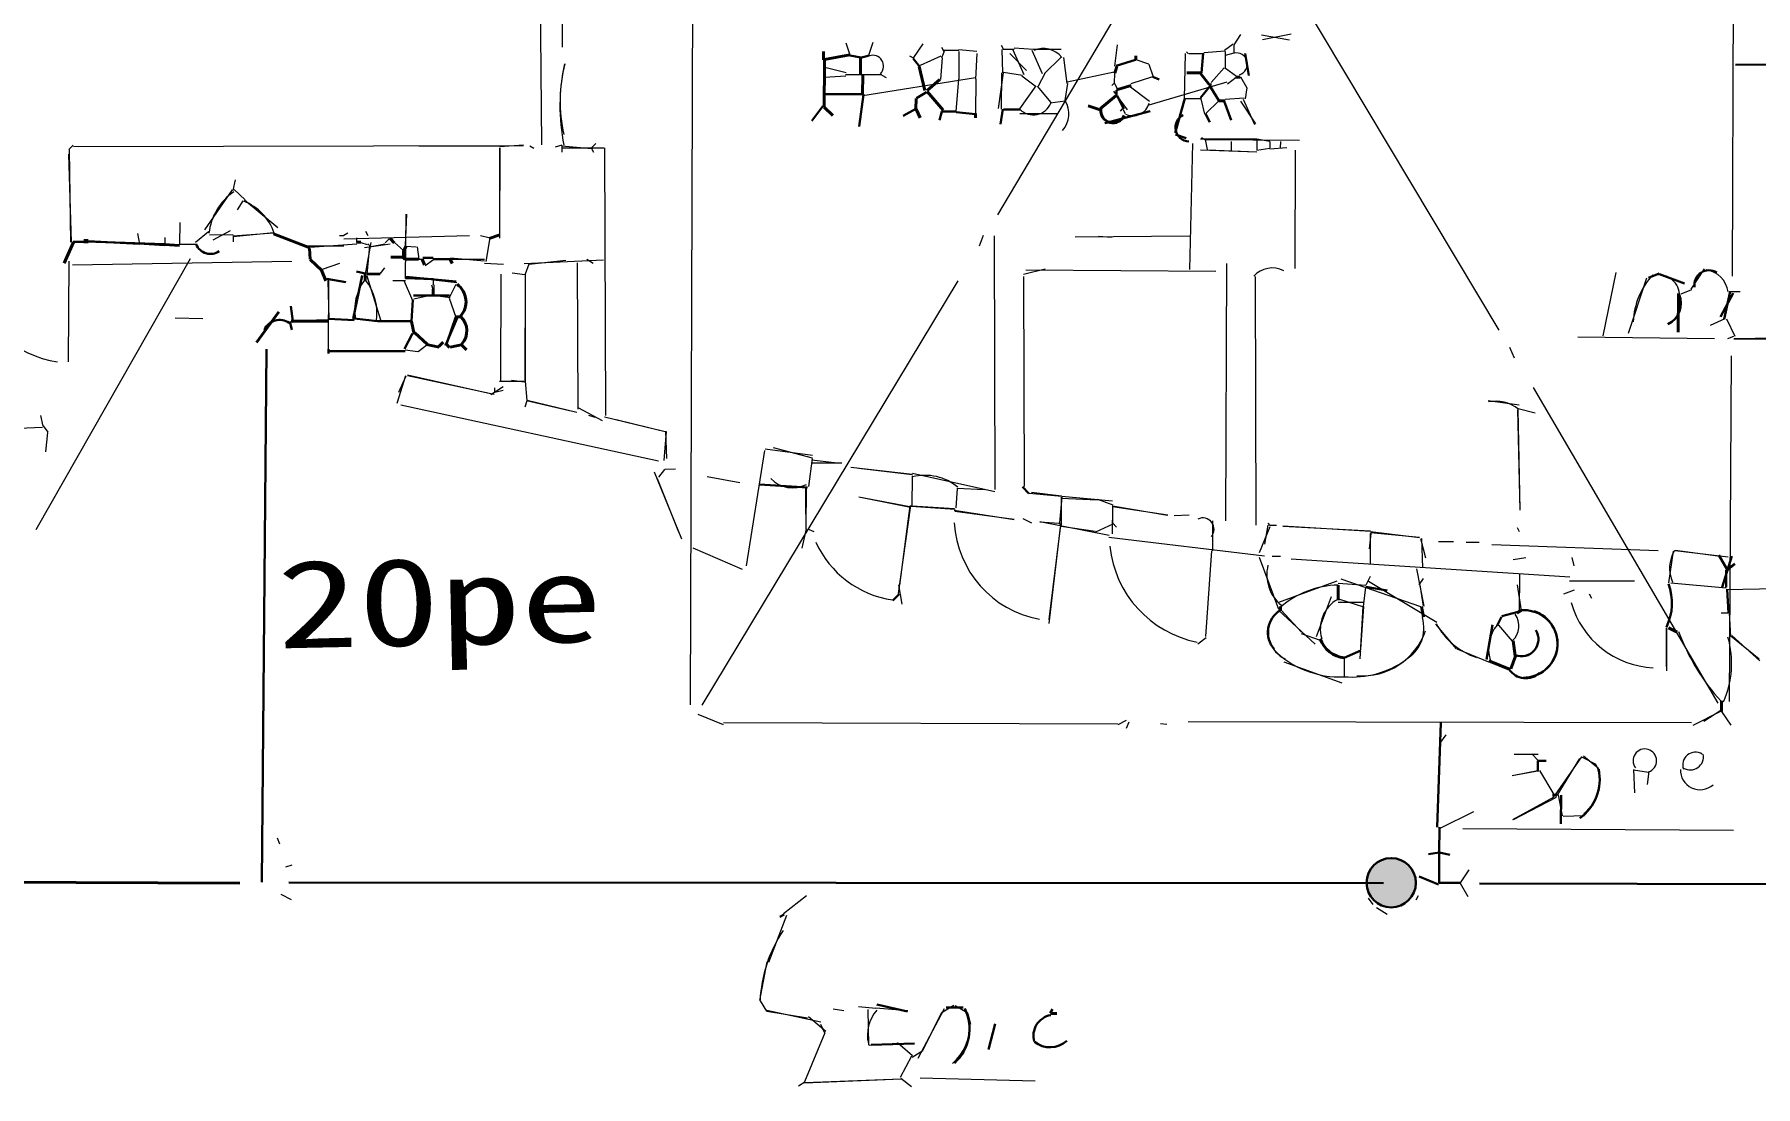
# Model space of a CAD drawing. Header units: millimetres. Extents: x -23299 to 140949, y -27274 to 87783.
# Drawn here: x 34477 to 48151, y -1887 to 6470 of the extents above; entities that cross this region are included whole.
import ezdxf

# ---------------------------------------------------------------- set-up
doc = ezdxf.new("R2010")
doc.units = ezdxf.units.MM
for name, color, linetype, lineweight in [('A_MED', 9, 'CONTINUOUS', 20), ('A_THIN', 8, 'CONTINUOUS', 15), ('CHECK', 2, 'CONTINUOUS', 35), ('P_NOMARK', 6, 'CONTINUOUS', 35), ('P_SIZE', 140, 'CONTINUOUS', 13), ('SYM', 4, 'CONTINUOUS', 25), ('TEXT_SHAPE', 7, 'CONTINUOUS', 30)]:
    doc.layers.add(name, color=color, linetype=linetype, lineweight=lineweight)
doc.styles.add('JP', font='msgothic.ttc')

msp = doc.modelspace()

# ---------------------------------------------------------------- hatches: boundary and pattern name
at = {"layer": 'TEXT_SHAPE'}
h = msp.add_hatch(color=7, dxfattribs=at)
h.dxf.hatch_style = 1
edge = h.paths.add_edge_path()
edge.add_arc((45256, -268), 196, 0, 360)

# ---------------------------------------------------------------- linework, layer by layer
at = {"layer": 'A_MED', "lineweight": 20}
for p, q in [((47967, 4551), (48009, 14727)), ((39689, 1144), (39734, 14182)), ((42130, 5036), (43589, 7494)), ((40923, 6403), (40957, 6301)), ((41138, 6405), (41103, 6303)), ((41430, 6299), (41463, 6281)), ((41536, 6396), (41460, 6288)), ((41679, 6298), (41513, 6222)), ((41704, 6334), (41683, 6285)), ((41821, 6335), (41820, 6114)), ((41822, 6351), (41964, 6338)), ((41964, 6318), (41953, 6114)), ((42162, 6351), (42169, 6164)), ((42177, 6352), (42261, 6352)), ((43079, 6387), (43057, 6218)), ((43614, 5960), (43623, 6318)), ((43631, 6332), (43647, 6315)), ((43650, 6318), (43769, 6318)), ((43938, 6338), (43768, 6325)), ((43938, 6335), (43938, 6301)), ((43938, 6301), (43938, 6198)), ((40756, 6210), (40927, 6167)), ((41689, 6284), (41675, 6113)), ((42174, 6165), (42135, 5881)), ((42161, 6165), (42157, 5876)), ((42504, 6161), (42452, 6060)), ((42631, 6287), (42501, 6161)), ((42653, 6286), (42678, 6079)), ((43055, 6171), (42681, 6091)), ((43057, 6165), (43056, 6079)), ((43228, 6270), (43329, 6236)), ((43332, 6234), (43365, 6132)), ((43930, 6205), (43826, 6088)), ((43940, 6202), (44028, 6138)), ((40923, 6138), (40753, 6128)), ((41210, 6148), (40922, 6148)), ((41059, 5985), (41953, 6128)), ((41818, 6114), (41797, 5859)), ((41955, 6114), (41954, 5841)), ((42323, 6140), (42429, 6062)), ((42443, 6060), (42551, 5929)), ((42685, 6079), (42663, 5944)), ((43186, 6055), (43337, 5939)), ((43361, 6132), (43187, 6078)), ((43950, 6092), (43330, 5907)), ((44024, 6128), (43956, 6076)), ((44060, 6132), (44110, 6047)), ((44110, 6045), (44095, 5959)), ((43743, 5958), (43772, 5838)), ((44089, 5963), (43936, 5953)), ((44058, 5939), (44178, 5759)), ((44079, 5956), (44171, 5755)), ((42306, 5841), (42607, 5841)), ((44189, 5637), (43740, 5637)), ((44291, 5620), (44291, 5569)), ((34749, 5520), (34768, 4821)), ((34785, 5591), (34751, 5557)), ((34753, 5554), (34764, 4821)), ((38666, 5590), (38615, 5574)), ((38667, 5570), (39001, 5570)), ((43656, 4603), (43681, 5604)), ((44494, 5552), (44490, 4611)), ((36047, 5237), (35828, 4918)), ((36072, 5316), (36053, 5231)), ((36064, 5238), (36151, 5155)), ((36134, 5149), (36088, 5078)), ((36147, 5156), (36412, 4937)), ((37434, 5043), (37419, 4732)), ((35309, 4807), (35512, 4793)), ((35631, 4805), (35767, 4805)), ((35860, 4901), (35756, 4818)), ((36377, 4891), (36055, 4868)), ((36377, 4893), (36056, 4863)), ((36935, 4787), (36635, 4787)), ((37039, 4803), (36664, 4777)), ((37037, 4855), (37037, 4821)), ((37070, 4817), (37121, 4801)), ((37125, 4807), (37142, 4790)), ((37338, 4817), (37409, 4753)), ((38095, 4854), (38064, 4666)), ((42103, 4871), (42106, 2856)), ((35715, 4688), (34488, 2535)), ((34780, 4641), (36521, 4668)), ((37528, 4685), (37562, 4685)), ((37782, 4685), (38053, 4685)), ((37783, 4695), (38053, 4671)), ((43948, 4650), (43939, 2607)), ((36809, 4515), (36817, 4209)), ((36813, 3970), (36816, 4519)), ((37118, 4552), (37227, 4203)), ((37259, 4615), (37225, 4570)), ((37324, 4515), (37425, 4515)), ((37646, 4521), (37834, 4499)), ((38184, 4566), (38179, 3715)), ((44176, 4548), (44180, 2573)), ((47041, 4579), (46937, 4075)), ((47285, 4535), (47139, 4094)), ((47743, 4608), (47636, 4447)), ((37415, 4510), (37481, 4357)), ((37644, 4401), (37491, 4368)), ((37646, 4400), (37781, 4380)), ((37826, 4484), (37774, 4382)), ((39782, 1142), (41816, 4512)), ((47641, 4441), (47557, 4406)), ((37771, 4375), (37826, 4224)), ((47907, 4212), (47789, 4159)), ((47919, 4211), (47985, 4074)), ((37594, 4002), (37527, 3950)), ((46740, 4067), (47824, 4054)), ((47976, 4072), (47927, 4051)), ((47944, 1171), (47961, 3917)), ((34526, 3444), (34544, 3359)), ((37387, 3529), (39434, 3084)), ((34546, 3362), (34584, 3310)), ((34581, 3307), (34565, 3155)), ((40278, 3164), (40131, 2248)), ((43783, 1688), (43832, 2369)), ((47850, 2326), (47512, 2371)), ((47933, 2317), (47513, 2369)), ((44208, 2319), (44361, 1906)), ((45456, 2226), (45515, 1930)), ((44823, 2128), (44360, 1957)), ((44835, 2111), (45054, 2096)), ((45492, 1924), (44860, 2143)), ((45052, 2080), (45033, 1927)), ((45088, 2165), (45055, 2096)), ((45618, 1800), (45076, 2125)), ((45510, 2149), (45476, 2098)), ((45484, 2097), (45510, 1929)), ((46256, 2099), (46288, 1892)), ((46275, 2181), (46273, 1885)), ((47477, 2115), (47917, 2074)), ((47477, 2114), (47918, 2074)), ((44779, 2002), (44659, 1684)), ((44834, 1960), (45033, 1960)), ((44837, 1986), (45036, 1923)), ((45031, 1926), (45008, 1511)), ((45035, 1926), (45012, 1586)), ((47941, 1875), (47953, 1688)), ((47441, 1756), (47440, 1449)), ((47444, 1756), (47442, 1415)), ((44883, 1518), (44882, 1365)), ((44403, 1488), (44865, 1321)), ((47877, 1095), (47653, 980)), ((47875, 1099), (47739, 1014)), ((39749, 1071), (39950, 990)), ((39951, 1006), (43085, 994)), ((43086, 989), (43153, 1023)), ((43424, 998), (43474, 992)), ((47641, 1002), (43644, 1009)), ((47879, 1091), (47955, 984)), ((47976, 147), (45824, 160)), ((41514, -1818), (42429, -1842))]:
    msp.add_line(p, q, dxfattribs=at)
for centre, radius, start, end in [((41137, 6218), 86.4, 316.1966, 108.4574), ((44025, 6235), 88.7, 286.4867, 102.974), ((42413, 5981), 150, 225.6911, 337.7236), ((43203, 5958), 134, 244.7296, 345.3563), ((36320, 4841), 459, 124.0905, 173.8292), ((36000, 4769), 401, 17.7827, 69.4412), ((37415, 4281), 394, 143.1359, 190.3708), ((47755, 4167), 576, 137.017, 177.8627), ((47379, 4394), 168, 5.313, 105.0032), ((47726, 4395), 209, 8.4222, 80.7444), ((44582, 2179), 314, 166.3282, 230.8343), ((44854, 1359), 738, 91.5395, 130.0958), ((44960, 1749), 267, 118.9109, 196.584), ((44518, 1723), 238, 154.1369, 243.7536), ((45228, 1755), 288, 299.8032, 16.9158), ((46322, 1591), 293, 140.1873, 197.4283), ((46111, 1772), 160, 313.0197, 35.3174), ((45025, 1908), 533, 265.5916, 340.8157), ((46278, 1668), 146, 294.5924, 28.6725), ((47215, 1475), 746, 335.803, 16.1206), ((44844, 2099), 732, 224.5706, 272.9243), ((44942, 2118), 752, 265.4159, 304.9643)]:
    msp.add_arc(centre, radius, start, end, dxfattribs=at)
at = {"layer": 'A_THIN', "lineweight": 15}
for p, q in [((38672, 6370), (38674, 8089)), ((43863, 7882), (46111, 4120)), ((38508, 5592), (38498, 6863)), ((44059, 6469), (44005, 6387)), ((44226, 6468), (44448, 6428)), ((44461, 6473), (44235, 6428)), ((41683, 6368), (41701, 6334)), ((41702, 6346), (41821, 6346)), ((42157, 6385), (42175, 6351)), ((42227, 6318), (42360, 6184)), ((42251, 6347), (42338, 6152)), ((42262, 6364), (42414, 6352)), ((42400, 6346), (42484, 6159)), ((42414, 6352), (42634, 6352)), ((44001, 6393), (43933, 6342)), ((44005, 6320), (43938, 6302)), ((44006, 6386), (44006, 6318)), ((42176, 6169), (42328, 6147)), ((41209, 6146), (41243, 6128)), ((42432, 6061), (42303, 5880)), ((43054, 6082), (43037, 6065)), ((43058, 6080), (43076, 6047)), ((42667, 5939), (42548, 5923)), ((43615, 5960), (43750, 5960)), ((43886, 5943), (43784, 5841)), ((43120, 5878), (43103, 5861)), ((43125, 5876), (43143, 5843)), ((43748, 5652), (43781, 5634)), ((43779, 5636), (43793, 5556)), ((43783, 5636), (44528, 5629)), ((43986, 5620), (43986, 5552)), ((44189, 5637), (44189, 5552)), ((44190, 5640), (44292, 5623)), ((44376, 5620), (44375, 5569)), ((38362, 5584), (34788, 5577)), ((37532, 5584), (38176, 5583)), ((38174, 5570), (38172, 4889)), ((38173, 5566), (38172, 4851)), ((38362, 5590), (38175, 5578)), ((38412, 5585), (38445, 5567)), ((38667, 5587), (38667, 5536)), ((38667, 5584), (38904, 5565)), ((38901, 5568), (38919, 5535)), ((38938, 5604), (38904, 5570)), ((39017, 3442), (39010, 5570)), ((44189, 5535), (43740, 5552)), ((43799, 5553), (44189, 5537)), ((44291, 5565), (44190, 5548)), ((44426, 5568), (44291, 5559)), ((35632, 4975), (35631, 4805)), ((37424, 4532), (37431, 5043)), ((35295, 4890), (35312, 4805)), ((35513, 4856), (35513, 4805)), ((35869, 4878), (36055, 4882)), ((35896, 4838), (36034, 4912)), ((36055, 4873), (36055, 4822)), ((36902, 4872), (36936, 4872)), ((36968, 4892), (36935, 4874)), ((36935, 4846), (37935, 4874)), ((37304, 4803), (37099, 4776)), ((37151, 4818), (37103, 4550)), ((37107, 4907), (37125, 4874)), ((37140, 4787), (37117, 4567)), ((37261, 4805), (37140, 4781)), ((37297, 4850), (37263, 4816)), ((37427, 4788), (37511, 4784)), ((38021, 4874), (38088, 4856)), ((42015, 4872), (41982, 4787)), ((43657, 4869), (42746, 4860)), ((42932, 4868), (43033, 4861)), ((34750, 4669), (34746, 3869)), ((36901, 4651), (36764, 4604)), ((37519, 4783), (37531, 4686)), ((37582, 4635), (37648, 4683)), ((38790, 4655), (38794, 3493)), ((37646, 4515), (37646, 4481)), ((42506, 4606), (42334, 4564)), ((42335, 4548), (42339, 2880)), ((42354, 4599), (43864, 4589)), ((37633, 4482), (37643, 4446)), ((37651, 4481), (37651, 4447)), ((47945, 4427), (48029, 4427)), ((35595, 4218), (35815, 4215)), ((47977, 4055), (48316, 4061)), ((47977, 4053), (48316, 4053)), ((47854, 1158), (46388, 3665)), ((34541, 3348), (34354, 3339)), ((39823, 2959), (40081, 2912)), ((44249, 2326), (43014, 2473)), ((39709, 2392), (40101, 2222)), ((47376, 2368), (46055, 2416)), ((47495, 2365), (47459, 2115)), ((46675, 2160), (44461, 2303)), ((46674, 2130), (47189, 2130)), ((47917, 2062), (48985, 2082)), ((44362, 1896), (44653, 1628)), ((44381, 1897), (44544, 1721)), ((45607, 1785), (45773, 1590)), ((46109, 1778), (46217, 1650)), ((47877, 1875), (47899, 1875)), ((47899, 1875), (47933, 1875)), ((43720, 1630), (43787, 1681)), ((44541, 1713), (44693, 1660)), ((47955, 1694), (48180, 1510)), ((47962, 1697), (48186, 1495)), ((45778, 1589), (46028, 1486)), ((43171, 1007), (43150, 957)), ((36405, 89), (36425, 40)), ((36523, -128), (36472, -144)), ((36435, -359), (36516, -400))]:
    msp.add_line(p, q, dxfattribs=at)
for centre, radius, start, end in [((42493, 6175), 184, 37.6965, 114.0094), ((40204, 5900), 1552, 167.4517, 191.4975), ((39857, 5940), 1203, 165.7403, 192.715), ((42491, 5840), 204, 319.4682, 30.5366), ((44311, 4418), 197, 62.5026, 137.8875), ((34788, 4713), 853, 195.7798, 261.4635), ((42612, 2640), 829, 183.4005, 259.5121), ((41408, 2762), 792, 204.1771, 261.668), ((43884, 2495), 868, 185.9687, 258.8025), ((47737, 2230), 270, 148.518, 204.293), ((47372, 2153), 714, 195.948, 267.3152), ((46111, 2057), 564, 208.1381, 251.7002), ((49121, 2312), 1686, 200.3179, 222.4332)]:
    msp.add_arc(centre, radius, start, end, dxfattribs=at)
at = {"layer": 'CHECK', "lineweight": 15}
msp.add_line((43049, 6020), (43158, 5870), dxfattribs=at)
at = {"layer": 'P_NOMARK', "lineweight": 30}
for p, q in [((47991, 6229), (49020, 6231)), ((36285, -263), (36322, 3971)), ((36498, -266), (45196, -272)), ((45959, -275), (54666, -289))]:
    msp.add_line(p, q, dxfattribs=at)
at = {"layer": 'P_NOMARK', "lineweight": 40}
for p, q in [((36418, 4266), (36241, 4024)), ((32577, -255), (36108, -271))]:
    msp.add_line(p, q, dxfattribs=at)
at = {"layer": 'SYM', "lineweight": 20}
msp.add_arc((36780, 4258), 419, 351.0856, 38.4036, dxfattribs=at)
at = {"layer": 'SYM', "lineweight": 30}
msp.add_arc((36424, 4073), 130, 54.2171, 156.6642, dxfattribs=at)
at = {"layer": 'TEXT_SHAPE', "lineweight": 40}
for p, q in [((40746, 6335), (40745, 6267)), ((40956, 6307), (40753, 6272)), ((43227, 6301), (43227, 6267)), ((40753, 6267), (40753, 6199)), ((40753, 6199), (40753, 6131)), ((41041, 6284), (41041, 6148)), ((41507, 6214), (41551, 6025)), ((43077, 6215), (43061, 6163)), ((43633, 6164), (43751, 6164)), ((43743, 6158), (43811, 6073)), ((40753, 6131), (40752, 5995)), ((41058, 6148), (41057, 5995)), ((41669, 6112), (41569, 6025)), ((43191, 6065), (43073, 6029)), ((43819, 6079), (43818, 6045)), ((43823, 6048), (43888, 5945)), ((44022, 6130), (44056, 6130)), ((40752, 5995), (40752, 5893)), ((40752, 5893), (40819, 5825)), ((41483, 5961), (41479, 5876)), ((41565, 6012), (41485, 5963)), ((41570, 6016), (41696, 5869)), ((42850, 5904), (42952, 5869)), ((43068, 5983), (42948, 5882)), ((43886, 5943), (43937, 5943)), ((41481, 5876), (41513, 5807)), ((41954, 5841), (41954, 5807)), ((34787, 4820), (34713, 4653)), ((34869, 4833), (34903, 4833)), ((34869, 4822), (34903, 4822)), ((35512, 4801), (35630, 4793)), ((36376, 4886), (36666, 4775)), ((37037, 4821), (37071, 4821)), ((37303, 4850), (37336, 4816)), ((37429, 4786), (37411, 4752)), ((38176, 4877), (38090, 4848)), ((36663, 4770), (36667, 4685)), ((36667, 4682), (36761, 4596)), ((37308, 4702), (37409, 4702)), ((37407, 4699), (37423, 4682)), ((37410, 4753), (37409, 4702)), ((37426, 4685), (37528, 4685)), ((37559, 4684), (37575, 4639)), ((37779, 4684), (37797, 4650)), ((36759, 4598), (36792, 4512)), ((37104, 4566), (37104, 4515)), ((37223, 4569), (37121, 4565)), ((37645, 4447), (37645, 4396)), ((47538, 4411), (47537, 4104)), ((36814, 4192), (36518, 4192)), ((36815, 4198), (36526, 4189)), ((37474, 4191), (37494, 4090)), ((37831, 4226), (37865, 4226)), ((37500, 4099), (37598, 4010)), ((37593, 4007), (37694, 3987)), ((37724, 4026), (37690, 3992)), ((37742, 4018), (37776, 3984)), ((37779, 3987), (37880, 4007)), ((37876, 4000), (37910, 3966)), ((47926, 2220), (47859, 2333)), ((47987, 2264), (47920, 2212)), ((44834, 2096), (44834, 1977)), ((44376, 1926), (44376, 1892)), ((45496, 1927), (45514, 1842)), ((46289, 1895), (46255, 1877)), ((46226, 1654), (46242, 1535)), ((47459, 1757), (47527, 1723)), ((46244, 1532), (46206, 1432)), ((46032, 1495), (46201, 1426)), ((47879, 1177), (47879, 1092)), ((46538, 428), (46572, 428)), ((42565, -1272), (42547, -1305)), ((42549, -1307), (42600, -1307))]:
    msp.add_line(p, q, dxfattribs=at)
at = {"layer": 'TEXT_SHAPE', "lineweight": 30}
for p, q in [((40957, 6304), (41042, 6286)), ((41109, 6303), (41041, 6285)), ((43762, 6318), (43748, 6165)), ((44096, 6318), (44126, 6145)), ((41458, 6278), (41511, 6212)), ((43226, 6268), (43072, 6220)), ((43073, 6028), (43073, 5977)), ((43362, 6132), (43412, 6112)), ((43811, 6051), (43742, 5967)), ((40741, 5901), (40654, 5783)), ((40752, 5995), (41057, 5995)), ((41064, 5994), (41029, 5739)), ((43080, 5981), (43132, 5880)), ((43616, 5960), (43541, 5689)), ((43929, 5940), (43985, 5789)), ((41479, 5878), (41378, 5824)), ((41685, 5858), (41667, 5790)), ((41683, 5859), (41802, 5859)), ((41801, 5852), (41954, 5838)), ((42170, 5876), (42153, 5757)), ((42175, 5875), (42310, 5875)), ((43341, 5860), (42980, 5764)), ((43782, 5840), (43816, 5772)), ((43542, 5676), (43628, 5647)), ((34784, 4822), (34869, 4822)), ((35512, 4803), (34886, 4825)), ((34903, 4827), (35309, 4807)), ((37562, 4695), (37646, 4695)), ((37646, 4685), (37782, 4685)), ((36801, 4529), (36952, 4503)), ((37081, 4555), (37010, 4210)), ((37037, 4586), (37105, 4570)), ((37426, 4534), (37646, 4526)), ((37827, 4508), (37429, 4545)), ((47384, 4570), (47299, 4536)), ((47585, 4491), (47387, 4566)), ((37776, 4396), (37488, 4396)), ((47973, 4415), (47872, 4227)), ((47948, 4427), (47902, 4208)), ((36514, 4312), (36530, 4192)), ((37483, 4362), (37472, 4192)), ((36506, 4191), (36522, 4123)), ((36814, 4211), (37017, 4200)), ((37018, 4213), (37204, 4193)), ((37204, 4192), (37471, 4192)), ((37204, 4192), (37475, 4192)), ((37840, 4229), (37743, 3998)), ((37824, 4228), (37753, 4019)), ((36813, 3970), (36813, 3936)), ((37480, 4095), (37418, 3973)), ((36813, 3958), (37423, 3954)), ((36817, 3953), (37423, 3953)), ((40238, 2894), (40619, 2872)), ((42327, 2876), (42377, 2825)), ((47963, 2325), (47885, 2081)), ((47918, 2215), (47917, 2079)), ((45055, 2083), (45224, 2053)), ((47925, 2062), (47937, 1875)), ((41348, 2025), (41297, 1974)), ((46062, 1780), (46014, 1504)), ((46133, 1843), (46098, 1775)), ((46254, 1882), (46135, 1849)), ((45016, 1578), (44883, 1518)), ((45651, 1003), (45621, 174)), ((46420, 701), (46488, 701)), ((46420, 701), (46420, 615)), ((46606, 428), (46605, 201)), ((45639, 173), (45638, -31)), ((45637, -28), (45552, -42)), ((45638, -31), (45637, -269)), ((45639, -28), (45723, -46)), ((45478, -218), (45631, -283)), ((45637, -269), (45806, -269)), ((40434, -521), (40400, -539)), ((41169, -1235), (41414, -1291)), ((41720, -1258), (41855, -1260)), ((42110, -1388), (42058, -1592)), ((41125, -1556), (41469, -1545))]:
    msp.add_line(p, q, dxfattribs=at)
at = {"layer": 'TEXT_SHAPE', "lineweight": 15}
for p, q in [((38052, 4653), (38205, 4646)), ((38997, 4676), (38368, 4647)), ((38698, 4675), (38409, 4643)), ((38866, 4684), (38917, 4652)), ((38272, 4576), (38374, 4562)), ((38377, 4566), (38374, 3715)), ((38406, 4646), (38376, 4565)), ((46197, 3985), (46232, 3901)), ((37373, 3629), (37430, 3759)), ((37441, 3762), (38129, 3612)), ((38171, 3715), (38366, 3715)), ((38268, 3725), (38370, 3711)), ((38377, 3715), (38390, 3562)), ((38200, 3670), (38103, 3607)), ((38133, 3664), (38133, 3630)), ((38202, 3643), (38134, 3626)), ((38387, 3563), (38727, 3482)), ((38392, 3565), (38787, 3470)), ((46027, 3562), (46273, 3529)), ((38879, 3446), (38930, 3430)), ((39007, 3433), (39487, 3317)), ((46261, 3492), (46278, 2692)), ((46265, 3500), (46400, 3464)), ((39098, 3411), (39487, 3317)), ((39491, 3318), (39500, 3102)), ((40346, 3189), (40656, 3107)), ((39482, 3014), (39435, 2953)), ((39570, 3018), (39485, 3014)), ((40653, 3091), (40856, 3068)), ((40962, 3032), (41452, 2976)), ((41028, 3024), (41451, 2974)), ((39400, 2997), (39619, 2463)), ((39425, 2943), (39593, 2520)), ((40608, 2880), (40606, 2540)), ((41450, 2965), (41449, 2727)), ((42108, 2837), (41454, 2983)), ((41026, 2797), (41438, 2715)), ((41026, 2796), (41431, 2720)), ((41806, 2866), (42026, 2855)), ((42381, 2826), (43043, 2765)), ((42399, 2835), (42636, 2804)), ((42640, 2794), (42622, 2590)), ((42635, 2787), (42923, 2774)), ((42924, 2780), (43044, 2734)), ((41432, 2727), (41351, 2096)), ((41449, 2725), (41788, 2705)), ((41785, 2691), (42261, 2618)), ((41789, 2684), (42261, 2621)), ((42329, 2624), (42398, 2591)), ((42464, 2598), (42617, 2588)), ((43041, 2721), (43481, 2654)), ((43042, 2727), (43480, 2652)), ((43533, 2648), (43651, 2654)), ((40609, 2542), (40574, 2389)), ((40619, 2542), (40668, 2521)), ((42626, 2557), (42537, 1792)), ((42905, 2522), (42635, 2561)), ((43045, 2581), (42907, 2517)), ((43041, 2590), (43075, 2556)), ((44276, 2573), (44249, 2422)), ((44275, 2587), (44292, 2570)), ((44294, 2573), (44345, 2573)), ((44396, 2566), (45091, 2525)), ((44396, 2565), (45092, 2528)), ((45091, 2513), (45481, 2477)), ((45488, 2467), (45528, 2313)), ((46257, 2554), (46274, 2521)), ((44310, 2327), (44378, 2327)), ((45632, 2442), (45751, 2442)), ((45852, 2437), (45954, 2437)), ((46327, 2314), (46225, 2297)), ((46692, 2316), (46708, 2248)), ((41343, 2097), (41369, 1945)), ((46710, 2056), (46625, 2023)), ((46830, 2027), (46848, 1993)), ((46234, 752), (46370, 752)), ((46374, 756), (46424, 704)), ((47304, 615), (47290, 512)), ((45909, 295), (45643, 164)), ((45872, -166), (45803, -268)), ((45804, -271), (45866, -376)), ((45074, -391), (45109, -441)), ((45470, -373), (45452, -406)), ((40451, -529), (40310, -902)), ((45140, -465), (45223, -517)), ((40296, -897), (40237, -1203)), ((40242, -1207), (40292, -1287)), ((40296, -1287), (40618, -1341)), ((40626, -1330), (40764, -1446)), ((40822, -1269), (40907, -1284)), ((40756, -1461), (40595, -1850)), ((40721, -1391), (40755, -1459)), ((41360, -1819), (41444, -1887))]:
    msp.add_line(p, q, dxfattribs=at)
at = {"layer": 'TEXT_SHAPE', "lineweight": 20}
for p, q in [((38377, 4566), (38376, 3715)), ((37524, 3950), (37422, 3963)), ((37426, 3759), (37356, 3538)), ((38100, 3616), (37441, 3764)), ((38390, 3561), (38374, 3509)), ((38799, 3505), (38988, 3403)), ((46260, 3492), (46278, 2692)), ((39497, 3317), (39478, 3086)), ((40659, 3126), (40284, 3176)), ((40657, 3101), (40626, 2879)), ((40655, 3068), (40892, 3067)), ((40603, 2880), (40602, 2659)), ((41450, 2961), (41449, 2727)), ((41809, 2863), (41797, 2709)), ((42635, 2795), (42634, 2574)), ((41437, 2728), (41340, 2030)), ((41440, 2724), (41791, 2700)), ((42464, 2601), (43016, 2494)), ((43041, 2727), (43040, 2503)), ((43041, 2727), (43041, 2590)), ((43837, 2607), (43836, 2369)), ((42630, 2573), (42537, 1824)), ((42619, 2591), (42637, 2558)), ((44292, 2560), (44206, 2353)), ((45094, 2505), (45081, 2385)), ((45090, 2505), (45089, 2262)), ((45092, 2523), (45481, 2474)), ((45498, 2466), (45504, 2233)), ((45645, 837), (45623, 174)), ((45691, 906), (45639, 839)), ((46234, 752), (46425, 752)), ((46559, 427), (46771, 733)), ((46575, 426), (46755, 720)), ((46767, 733), (46882, 675)), ((46784, 739), (46906, 639)), ((46420, 622), (46217, 581)), ((46420, 618), (46217, 582)), ((46435, 624), (46547, 433)), ((47180, 632), (47188, 445)), ((47182, 628), (47300, 611)), ((46547, 411), (46219, 233)), ((46618, 263), (46585, 431)), ((46566, 410), (46225, 233)), ((46792, 264), (46622, 257)), ((40611, -373), (40428, -514)), ((40242, -1207), (40292, -1287)), ((40297, -1281), (40724, -1372)), ((41025, -1252), (41161, -1264)), ((41097, -1274), (41103, -1557)), ((41161, -1261), (41415, -1282)), ((41498, -1661), (41708, -1267)), ((41534, -1597), (41683, -1305)), ((41682, -1301), (41782, -1241)), ((41791, -1244), (41892, -1300)), ((41893, -1306), (41915, -1391)), ((40757, -1461), (40595, -1849)), ((41109, -1558), (41328, -1543)), ((41335, -1537), (41454, -1639)), ((41451, -1654), (41534, -1600)), ((41444, -1646), (41355, -1814)), ((40599, -1852), (40547, -1884)), ((41362, -1827), (40599, -1858)), ((41362, -1828), (40599, -1860))]:
    msp.add_line(p, q, dxfattribs=at)
at = {"layer": 'TEXT_SHAPE'}
msp.add_circle((45256, -268), 196, dxfattribs=at)
at = {"layer": 'TEXT_SHAPE', "lineweight": 40}
for centre, radius, start, end in [((43046, 5865), 97.3, 173.6581, 336.5446), ((37734, 4347), 172, 316.9598, 53.899), ((37761, 4116), 152, 316.9123, 46.7562), ((44911, 1749), 233, 200.128, 263.0113)]:
    msp.add_arc(centre, radius, start, end, dxfattribs=at)
at = {"layer": 'TEXT_SHAPE', "lineweight": 30}
for centre, radius, start, end in [((43653, 5730), 111, 116.6128, 267.0641), ((35876, 4848), 122, 201.6067, 304.326), ((47782, 4480), 117, 58.4488, 188.3282), ((47375, 4333), 183, 295.7412, 23.1715), ((47065, 1952), 422, 333.4375, 21.3151), ((44482, 1721), 205, 121.7052, 220.4877), ((46311, 1630), 267, 298.5661, 94.5679), ((46305, 1632), 272, 269.9316, 71.5807), ((46290, 1667), 136, 248.6173, 31.2774), ((46325, 1512), 156, 213.1331, 314.1709), ((46534, 553), 379, 305.5896, 12.1845), ((41537, -1429), 369, 312.7882, 26.2125), ((42197, -1328), 77.9, 221.8971, 221.8971), ((42580, -1483), 166, 99.7724, 196.0833), ((42546, -1375), 200, 231.4813, 312.0053)]:
    msp.add_arc(centre, radius, start, end, dxfattribs=at)
at = {"layer": 'TEXT_SHAPE', "lineweight": 15}
for centre, radius, start, end in [((46088, 3271), 286, 51.437, 101.9575), ((43760, 2541), 88.9, 317.7648, 116.3141), ((41315, -1251), 1074, 145.8803, 177.5176)]:
    msp.add_arc(centre, radius, start, end, dxfattribs=at)
at = {"layer": 'TEXT_SHAPE', "lineweight": 20}
for centre, radius, start, end in [((40500, 3107), 238, 223.3329, 297.7707), ((41553, 2562), 406, 49.9416, 104.2698), ((47271, 701), 93.6, 288.8923, 217.7942), ((47673, 668), 101, 57.9634, 199.5898), ((47632, 733), 105, 239.4857, 10.8025), ((46587, 537), 325, 307.9516, 24.0595), ((47710, 627), 156, 177.869, 311.3), ((41399, -1479), 304, 139.1291, 192.7366), ((41505, -1403), 402, 311.6522, 1.5139)]:
    msp.add_arc(centre, radius, start, end, dxfattribs=at)

# ---------------------------------------------------------------- texts
at = {"layer": 'P_SIZE', "style": 'JP', "width": 1.359671}
msp.add_text('20pe', height=697.7, rotation=1.2117, dxfattribs=at).set_placement((36412, 1593))

doc.saveas('drawing.dxf')
